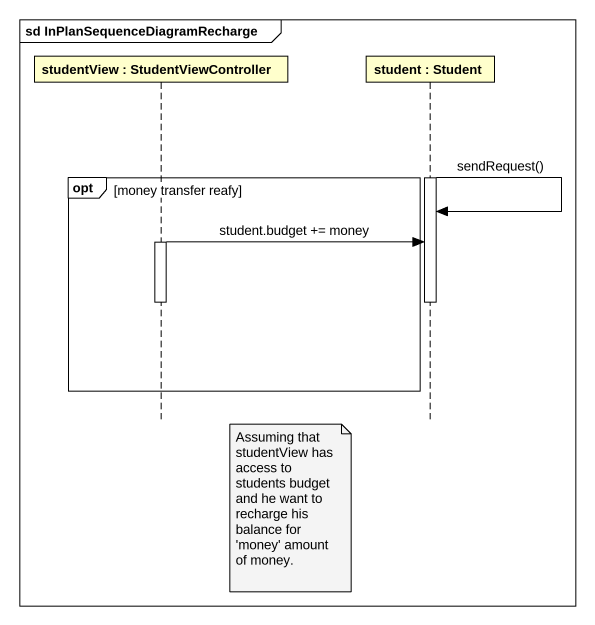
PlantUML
@startuml
mainframe sd InPlanSequenceDiagramRecharge
hide footbox
participant "studentView : StudentViewController" as studentView
participant "student : Student" as student

opt money transfer reafy
  activate student
  student -> student : sendRequest()
  activate studentView
  studentView -> student : student.budget += money
  deactivate studentView
  deactivate student
end
note right of studentView : Assuming that studentView has access to students budget and he want to recharge his balance for 'money' amount of money.
@enduml
